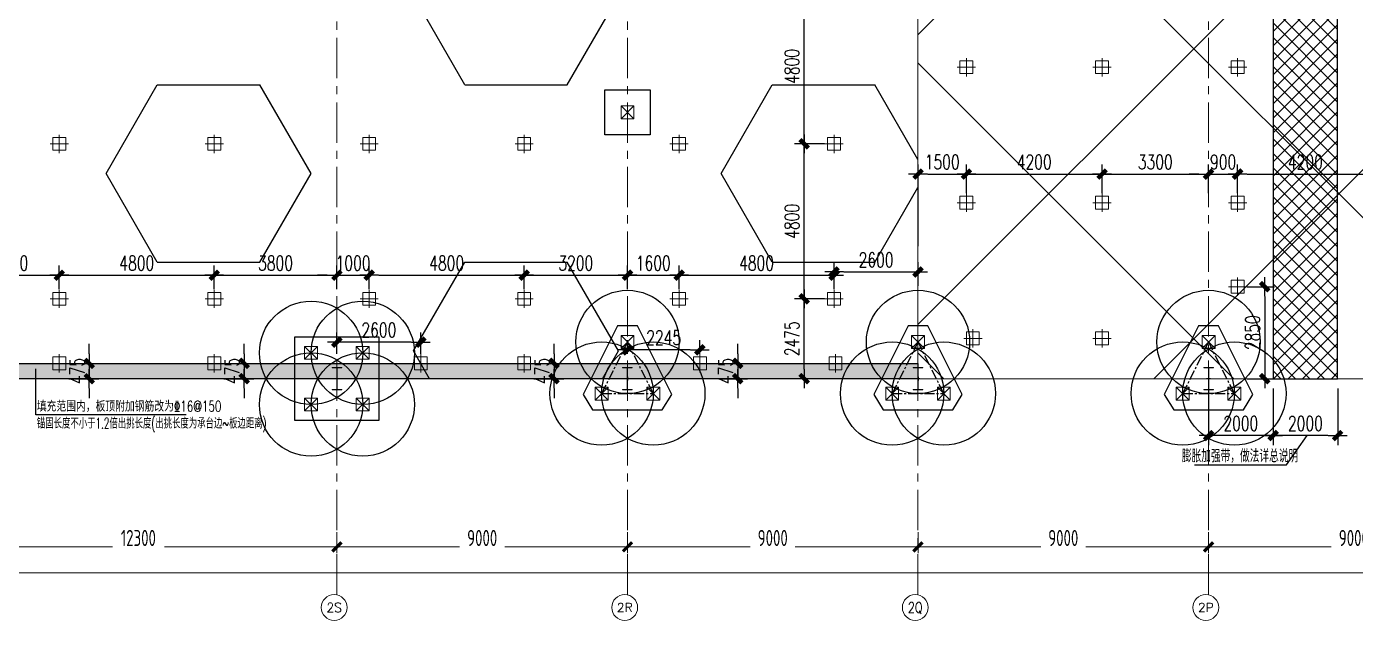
# Model space of a CAD drawing. Extents: x -1201378 to 2367219, y -619313 to 244905.
# Drawn here: x -537371 to -496208, y -71587 to -53189 of the extents above; entities that cross this region are included whole.
import ezdxf
from ezdxf.enums import TextEntityAlignment as Align

# ---------------------------------------------------------------- set-up
doc = ezdxf.new("R2010")
doc.units = 0
doc.header["$LTSCALE"] = 1000
doc.linetypes.add('CENTER', pattern=[2, 1.25, -0.25, 0.25, -0.25])
doc.layers.get('0').update_dxf_attribs({"linetype": 'CONTINUOUS'})
doc.layers.get('Defpoints').update_dxf_attribs({"linetype": 'CONTINUOUS'})
for name, color, linetype in [('Hatch-一般填充', 252, 'CONTINUOUS'), ('S-DIMZ', 115, 'CONTINUOUS'), ('S-DOTE1', 140, 'CENTER'), ('S-HATCH1-W', 252, 'CONTINUOUS'), ('S-HJD', 97, 'CONTINUOUS'), ('S-SGJ', 21, 'CONTINUOUS')]:
    doc.layers.add(name, color=color, linetype=linetype)
for name, color, linetype, lineweight in [('S-axis', 111, 'CONTINUOUS', 0), ('S-col', 2, 'CONTINUOUS', 0), ('S-dim', 81, 'CONTINUOUS', 0), ('S-dote', 5, 'CENTER', 0), ('S-zhuang', 1, 'CONTINUOUS', 0)]:
    doc.layers.add(name, color=color, linetype=linetype, lineweight=lineweight)
doc.styles.add('_TCH_AXIS', font='COMPLEX', dxfattribs={"bigfont": 'GBCBIG'})
doc.styles.add('SS1', font='tj-romans1.shx', dxfattribs={"width": 0.7, "bigfont": 'tj-hztxt1.shx'})
doc.styles.add('TSSD_Dimension', font='tssdeng.shx', dxfattribs={"width": 0.7, "bigfont": 'hztxt.shx'})
doc.styles.add('TSSD_Rein', font='tj-romans1.shx', dxfattribs={"width": 0.7, "bigfont": 'tj-hztxt.shx'})
doc.dimstyles.new('S-150-ARCHI', dxfattribs={"dimscale": 150, "dimtxt": 3, "dimasz": 2, "dimexe": 2, "dimexo": 2, "dimgap": 1, "dimtad": 1, "dimdec": 0, "dimzin": 0, "dimdsep": 46, "dimtxsty": 'SS1', "dimblk1": 'TT', "dimblk2": 'TT', "dimsah": 1, "dimcen": 1, "dimclrd": 256, "dimclre": 256, "dimclrt": 256, "dimadec": 0, "dimazin": 0, "dimtfac": 1, "dimtdec": 0, "dimtix": 1, "dimtmove": 2, "dimatfit": 0, "dimldrblk": 'TT', "dimfxl": 2, "dimtolj": 1, "dimtzin": 0, "dimarcsym": 0})
doc.dimstyles.new('TSSD_200_200', dxfattribs={"dimtxt": 500, "dimasz": 200, "dimexe": 200, "dimexo": 500, "dimgap": 200, "dimtad": 1, "dimdec": 0, "dimzin": 0, "dimdsep": 46, "dimtxsty": 'TSSD_Dimension', "dimblk": 'ARCHTICK', "dimcen": 0, "dimdle": 200, "dimclrt": 7, "dimadec": 0, "dimazin": 0, "dimtfac": 1, "dimtdec": 0, "dimtix": 1, "dimtmove": 2, "dimatfit": 3, "dimfxl": 1, "dimtolj": 1, "dimtzin": 0, "dimarcsym": 0})

# ---------------------------------------------------------------- blocks, each defined once
blk = doc.blocks.new('_ArchTick')
at = {"color": 0, "linetype": 'ByBlock', "const_width": 0.5}
blk.add_lwpolyline([(-0.71, -0.71), (0.71, 0.71)], dxfattribs=at)
blk = doc.blocks.new('*D67')
at = {"layer": 'Defpoints', "color": 0, "transparency": 16777216}
for p in [(-240058, -268348), (-227758, -268348), (-227758, -269308)]:
    blk.add_point(p, dxfattribs=at)
at = {"layer": 'S-axis', "color": 0, "lineweight": -2, "transparency": 16777216}
for p, q in [((-240058, -268848), (-240058, -269508)), ((-227758, -268848), (-227758, -269508)), ((-240258, -269308), (-234714, -269308)), ((-227558, -269308), (-233103, -269308))]:
    blk.add_line(p, q, dxfattribs=at)
at = {"layer": 'S-axis', "color": 0, "lineweight": -2, "transparency": 16777216, "xscale": 200, "yscale": 200, "zscale": 200, "rotation": 180}
blk.add_blockref('_ArchTick', (-240058, -269308), dxfattribs=at)
at = {"layer": 'S-axis', "color": 0, "lineweight": -2, "transparency": 16777216, "xscale": 200, "yscale": 200, "zscale": 200}
blk.add_blockref('_ArchTick', (-227758, -269308), dxfattribs=at)
at = {"layer": 'S-axis', "color": 7, "transparency": 16777216, "insert": (-233908, -269033), "char_height": 500, "attachment_point": 5, "style": 'TSSD_Dimension'}
blk.add_mtext('\\A1;12300', dxfattribs=at)
blk = doc.blocks.new('*D68')
at = {"layer": 'Defpoints', "color": 0, "transparency": 16777216}
for p in [(-227758, -268348), (-218758, -268348), (-218758, -269308)]:
    blk.add_point(p, dxfattribs=at)
at = {"layer": 'S-axis', "color": 0, "lineweight": -2, "transparency": 16777216}
for p, q in [((-227758, -268848), (-227758, -269508)), ((-218758, -268848), (-218758, -269508)), ((-227958, -269308), (-223957, -269308)), ((-218558, -269308), (-222560, -269308))]:
    blk.add_line(p, q, dxfattribs=at)
at = {"layer": 'S-axis', "color": 0, "lineweight": -2, "transparency": 16777216, "xscale": 200, "yscale": 200, "zscale": 200, "rotation": 180}
blk.add_blockref('_ArchTick', (-227758, -269308), dxfattribs=at)
at = {"layer": 'S-axis', "color": 0, "lineweight": -2, "transparency": 16777216, "xscale": 200, "yscale": 200, "zscale": 200}
blk.add_blockref('_ArchTick', (-218758, -269308), dxfattribs=at)
at = {"layer": 'S-axis', "color": 7, "transparency": 16777216, "insert": (-223258, -269033), "char_height": 500, "attachment_point": 5, "style": 'TSSD_Dimension'}
blk.add_mtext('\\A1;9000', dxfattribs=at)
blk = doc.blocks.new('*D69')
at = {"layer": 'Defpoints', "color": 0, "transparency": 16777216}
for p in [(-218758, -268348), (-209758, -268348), (-209758, -269308)]:
    blk.add_point(p, dxfattribs=at)
at = {"layer": 'S-axis', "color": 0, "lineweight": -2, "transparency": 16777216}
for p, q in [((-218758, -268848), (-218758, -269508)), ((-209758, -268848), (-209758, -269508)), ((-218958, -269308), (-214957, -269308)), ((-209558, -269308), (-213560, -269308))]:
    blk.add_line(p, q, dxfattribs=at)
at = {"layer": 'S-axis', "color": 0, "lineweight": -2, "transparency": 16777216, "xscale": 200, "yscale": 200, "zscale": 200, "rotation": 180}
blk.add_blockref('_ArchTick', (-218758, -269308), dxfattribs=at)
at = {"layer": 'S-axis', "color": 0, "lineweight": -2, "transparency": 16777216, "xscale": 200, "yscale": 200, "zscale": 200}
blk.add_blockref('_ArchTick', (-209758, -269308), dxfattribs=at)
at = {"layer": 'S-axis', "color": 7, "transparency": 16777216, "insert": (-214258, -269033), "char_height": 500, "attachment_point": 5, "style": 'TSSD_Dimension'}
blk.add_mtext('\\A1;9000', dxfattribs=at)
blk = doc.blocks.new('*D70')
at = {"layer": 'Defpoints', "color": 0, "transparency": 16777216}
for p in [(-209758, -268348), (-200758, -268348), (-200758, -269308)]:
    blk.add_point(p, dxfattribs=at)
at = {"layer": 'S-axis', "color": 0, "lineweight": -2, "transparency": 16777216}
for p, q in [((-209758, -268848), (-209758, -269508)), ((-200758, -268848), (-200758, -269508)), ((-209958, -269308), (-205957, -269308)), ((-200558, -269308), (-204560, -269308))]:
    blk.add_line(p, q, dxfattribs=at)
at = {"layer": 'S-axis', "color": 0, "lineweight": -2, "transparency": 16777216, "xscale": 200, "yscale": 200, "zscale": 200, "rotation": 180}
blk.add_blockref('_ArchTick', (-209758, -269308), dxfattribs=at)
at = {"layer": 'S-axis', "color": 0, "lineweight": -2, "transparency": 16777216, "xscale": 200, "yscale": 200, "zscale": 200}
blk.add_blockref('_ArchTick', (-200758, -269308), dxfattribs=at)
at = {"layer": 'S-axis', "color": 7, "transparency": 16777216, "insert": (-205258, -269033), "char_height": 500, "attachment_point": 5, "style": 'TSSD_Dimension'}
blk.add_mtext('\\A1;9000', dxfattribs=at)
blk = doc.blocks.new('*D71')
at = {"layer": 'Defpoints', "color": 0, "transparency": 16777216}
for p in [(-200758, -268348), (-191758, -268348), (-191758, -269308)]:
    blk.add_point(p, dxfattribs=at)
at = {"layer": 'S-axis', "color": 0, "lineweight": -2, "transparency": 16777216}
for p, q in [((-200758, -268848), (-200758, -269508)), ((-191758, -268848), (-191758, -269508)), ((-200958, -269308), (-196957, -269308)), ((-191558, -269308), (-195560, -269308))]:
    blk.add_line(p, q, dxfattribs=at)
at = {"layer": 'S-axis', "color": 0, "lineweight": -2, "transparency": 16777216, "xscale": 200, "yscale": 200, "zscale": 200, "rotation": 180}
blk.add_blockref('_ArchTick', (-200758, -269308), dxfattribs=at)
at = {"layer": 'S-axis', "color": 0, "lineweight": -2, "transparency": 16777216, "xscale": 200, "yscale": 200, "zscale": 200}
blk.add_blockref('_ArchTick', (-191758, -269308), dxfattribs=at)
at = {"layer": 'S-axis', "color": 7, "transparency": 16777216, "insert": (-196258, -269033), "char_height": 500, "attachment_point": 5, "style": 'TSSD_Dimension'}
blk.add_mtext('\\A1;9000', dxfattribs=at)
blk = doc.blocks.new('*D92')
at = {"layer": 'Defpoints', "color": 0, "transparency": 16777216}
for p in [(-240958, -268448), (-82958, -268448), (-82958, -270108)]:
    blk.add_point(p, dxfattribs=at)
at = {"layer": 'S-axis', "color": 0, "lineweight": -2, "transparency": 16777216}
for p, q in [((-240958, -268948), (-240958, -270308)), ((-82958, -268948), (-82958, -270308)), ((-241158, -270108), (-162899, -270108)), ((-82758, -270108), (-161018, -270108))]:
    blk.add_line(p, q, dxfattribs=at)
at = {"layer": 'S-axis', "color": 0, "lineweight": -2, "transparency": 16777216, "xscale": 200, "yscale": 200, "zscale": 200, "rotation": 180}
blk.add_blockref('_ArchTick', (-240958, -270108), dxfattribs=at)
at = {"layer": 'S-axis', "color": 0, "lineweight": -2, "transparency": 16777216, "xscale": 200, "yscale": 200, "zscale": 200}
blk.add_blockref('_ArchTick', (-82958, -270108), dxfattribs=at)
at = {"layer": 'S-axis', "color": 7, "transparency": 16777216, "insert": (-161958, -269833), "char_height": 500, "attachment_point": 5, "style": 'TSSD_Dimension'}
blk.add_mtext('\\A1;158000', dxfattribs=at)
blk = doc.blocks.new('nt66')
at = {"layer": 'S-col'}
blk.add_lwpolyline([(-195790, 766820), (-195490, 766820), (-195490, 766808), (-195636, 766808), (-195636, 766132), (-195490, 766132), (-195490, 766120), (-195790, 766120), (-195790, 766132), (-195644, 766132), (-195644, 766808), (-195790, 766808)], close=True, dxfattribs=at)
blk = doc.blocks.new('33333')
for p in [(-77214, -126400), (-68214, -126400), (-59214, -126400), (-50214, -126400)]:
    blk.add_blockref('nt66', p)
blk = doc.blocks.new('地坪桩')
at = {"layer": 'S-zhuang'}
for p, q in [((174146, 162514), (174146, 163080)), ((173863, 162797), (174429, 162797))]:
    blk.add_line(p, q, dxfattribs=at)
blk.add_lwpolyline([(173946, 162597), (173946, 162997), (174346, 162997), (174346, 162597)], close=True, dxfattribs=at)
blk = doc.blocks.new('S-ZHUANG-400')
at = {"layer": 'S-zhuang'}
for p, q in [((200, -200), (-200, 200)), ((-200, -200), (200, 200))]:
    blk.add_line(p, q, dxfattribs=at)
blk.add_lwpolyline([(-200, 200), (200, 200), (200, -200), (-200, -200)], close=True, dxfattribs=at)
blk = doc.blocks.new('CT3')
at = {"layer": 'Defpoints'}
for centre in [(-101758, -256416), (-102558, -258016), (-100958, -258016)]:
    blk.add_circle(centre, 1600, dxfattribs=at)
at = {"layer": 'S-DOTE1', "ltscale": 0.25}
for p, q in [((-101698, -257554), (-101818, -257554)), ((-101758, -257494), (-101758, -257614))]:
    blk.add_line(p, q, dxfattribs=at)
at = {"layer": 'S-DOTE1', "linetype": 'CENTER', "ltscale": 0.25}
blk.add_lwpolyline([(-100958, -258016), (-101758, -256416), (-102558, -258016)], close=True, dxfattribs=at)
at = {"layer": 'S-HATCH1-W'}
blk.add_lwpolyline([(-101449, -255916), (-102067, -255916), (-103130, -258042), (-102837, -258516), (-100680, -258516), (-100387, -258042)], close=True, dxfattribs=at)
at = {"layer": 'S-zhuang', "rotation": 90.00000000000001}
for p in [(-101758, -256416), (-102558, -258016), (-100958, -258016)]:
    blk.add_blockref('S-ZHUANG-400', p, dxfattribs=at)
blk = doc.blocks.new('CT4')
at = {"layer": 'Defpoints'}
for centre in [(-100831, -168442), (-99231, -168442), (-100831, -170042), (-99231, -170042)]:
    blk.add_circle(centre, 1600, dxfattribs=at)
at = {"layer": 'S-DOTE1', "ltscale": 0.25}
for p, q in [((-99971, -169242), (-100091, -169242)), ((-100031, -169182), (-100031, -169302))]:
    blk.add_line(p, q, dxfattribs=at)
at = {"layer": 'S-HATCH1-W'}
blk.add_lwpolyline([(-101331, -170542), (-101331, -167942), (-98731, -167942), (-98731, -170542)], close=True, dxfattribs=at)
at = {"layer": 'S-zhuang', "rotation": 90.00000000000001}
for p in [(-100831, -168442), (-99231, -168442), (-100831, -170042), (-99231, -170042)]:
    blk.add_blockref('S-ZHUANG-400', p, dxfattribs=at)
blk = doc.blocks.new('CT1')
at = {"layer": 'S-HATCH1-W'}
blk.add_lwpolyline([(-91607, -249948), (-91607, -248548), (-90207, -248548), (-90207, -249948)], close=True, dxfattribs=at)
at = {"layer": 'S-zhuang', "rotation": 90.00000000000001}
blk.add_blockref('S-ZHUANG-400', (-90907, -249248), dxfattribs=at)
blk = doc.blocks.new('2#主楼桩')
at = {"layer": 'S-zhuang'}
for name, p in [('CT1', (-1027851, 193400)), ('CT4', (-1027727, 105144)), ('CT3', (-1017000, 193456)), ('CT3', (-1008000, 193456)), ('CT3', (-999000, 193456))]:
    blk.add_blockref(name, p, dxfattribs=at)
blk = doc.blocks.new('TT')
blk.add_line((-0.97, 0), (0.97, 0))
at = {"const_width": 0.45}
blk.add_lwpolyline([(-0.44, -0.44), (0.44, 0.44)], dxfattribs=at)
blk = doc.blocks.new('*D3049')
at = {"layer": 'Defpoints', "color": 0, "transparency": 16777216}
for p in [(-536358, -60892), (-539358, -61623), (-536358, -61623)]:
    blk.add_point(p, dxfattribs=at)
at = {"layer": 'S-DIMZ', "lineweight": -2, "transparency": 16777216}
for p, q in [((-539358, -61323), (-539358, -60592)), ((-539058, -60892), (-536658, -60892)), ((-536358, -61323), (-536358, -60592))]:
    blk.add_line(p, q, dxfattribs=at)
at = {"layer": 'S-DIMZ', "lineweight": -2, "transparency": 16777216, "xscale": 300, "yscale": 300, "zscale": 300, "rotation": 180}
blk.add_blockref('TT', (-539358, -60892), dxfattribs=at)
at = {"layer": 'S-DIMZ', "lineweight": -2, "transparency": 16777216, "xscale": 300, "yscale": 300, "zscale": 300}
blk.add_blockref('TT', (-536358, -60892), dxfattribs=at)
at = {"layer": 'S-DIMZ', "transparency": 16777216, "insert": (-537858, -60517), "char_height": 450, "attachment_point": 5, "style": 'SS1'}
blk.add_mtext('\\A1;3000', dxfattribs=at)
blk = doc.blocks.new('*D3050')
at = {"layer": 'Defpoints', "color": 0, "transparency": 16777216}
for p in [(-531558, -60892), (-536358, -61623), (-531558, -61623)]:
    blk.add_point(p, dxfattribs=at)
at = {"layer": 'S-DIMZ', "lineweight": -2, "transparency": 16777216}
for p, q in [((-536358, -61323), (-536358, -60592)), ((-536058, -60892), (-531858, -60892)), ((-531558, -61323), (-531558, -60592))]:
    blk.add_line(p, q, dxfattribs=at)
at = {"layer": 'S-DIMZ', "lineweight": -2, "transparency": 16777216, "xscale": 300, "yscale": 300, "zscale": 300, "rotation": 180}
blk.add_blockref('TT', (-536358, -60892), dxfattribs=at)
at = {"layer": 'S-DIMZ', "lineweight": -2, "transparency": 16777216, "xscale": 300, "yscale": 300, "zscale": 300}
blk.add_blockref('TT', (-531558, -60892), dxfattribs=at)
at = {"layer": 'S-DIMZ', "transparency": 16777216, "insert": (-533958, -60517), "char_height": 450, "attachment_point": 5, "style": 'SS1'}
blk.add_mtext('\\A1;4800', dxfattribs=at)
blk = doc.blocks.new('*D3051')
at = {"layer": 'Defpoints', "color": 0, "transparency": 16777216}
for p in [(-527758, -60892), (-531558, -61623), (-527758, -61623)]:
    blk.add_point(p, dxfattribs=at)
at = {"layer": 'S-DIMZ', "lineweight": -2, "transparency": 16777216}
for p, q in [((-531558, -61323), (-531558, -60592)), ((-531258, -60892), (-528058, -60892)), ((-527758, -61323), (-527758, -60592))]:
    blk.add_line(p, q, dxfattribs=at)
at = {"layer": 'S-DIMZ', "lineweight": -2, "transparency": 16777216, "xscale": 300, "yscale": 300, "zscale": 300, "rotation": 180}
blk.add_blockref('TT', (-531558, -60892), dxfattribs=at)
at = {"layer": 'S-DIMZ', "lineweight": -2, "transparency": 16777216, "xscale": 300, "yscale": 300, "zscale": 300}
blk.add_blockref('TT', (-527758, -60892), dxfattribs=at)
at = {"layer": 'S-DIMZ', "transparency": 16777216, "insert": (-529658, -60517), "char_height": 450, "attachment_point": 5, "style": 'SS1'}
blk.add_mtext('\\A1;3800', dxfattribs=at)
blk = doc.blocks.new('*D3052')
at = {"layer": 'Defpoints', "color": 0, "transparency": 16777216}
for p in [(-526758, -60892), (-527758, -61623), (-526758, -61623)]:
    blk.add_point(p, dxfattribs=at)
at = {"layer": 'S-DIMZ', "lineweight": -2, "transparency": 16777216}
for p, q in [((-528058, -60892), (-528358, -60892)), ((-527758, -61323), (-527758, -60592)), ((-527758, -60892), (-526758, -60892)), ((-526758, -61323), (-526758, -60592)), ((-526458, -60892), (-526158, -60892))]:
    blk.add_line(p, q, dxfattribs=at)
at = {"layer": 'S-DIMZ', "lineweight": -2, "transparency": 16777216, "xscale": 300, "yscale": 300, "zscale": 300}
blk.add_blockref('TT', (-527758, -60892), dxfattribs=at)
at = {"layer": 'S-DIMZ', "lineweight": -2, "transparency": 16777216, "xscale": 300, "yscale": 300, "zscale": 300, "rotation": 180}
blk.add_blockref('TT', (-526758, -60892), dxfattribs=at)
at = {"layer": 'S-DIMZ', "transparency": 16777216, "insert": (-527258, -60517), "char_height": 450, "attachment_point": 5, "style": 'SS1'}
blk.add_mtext('\\A1;1000', dxfattribs=at)
blk = doc.blocks.new('*D3053')
at = {"layer": 'Defpoints', "color": 0, "transparency": 16777216}
for p in [(-521958, -60892), (-526758, -61623), (-521958, -61623)]:
    blk.add_point(p, dxfattribs=at)
at = {"layer": 'S-DIMZ', "lineweight": -2, "transparency": 16777216}
for p, q in [((-526758, -61323), (-526758, -60592)), ((-526458, -60892), (-522258, -60892)), ((-521958, -61323), (-521958, -60592))]:
    blk.add_line(p, q, dxfattribs=at)
at = {"layer": 'S-DIMZ', "lineweight": -2, "transparency": 16777216, "xscale": 300, "yscale": 300, "zscale": 300, "rotation": 180}
blk.add_blockref('TT', (-526758, -60892), dxfattribs=at)
at = {"layer": 'S-DIMZ', "lineweight": -2, "transparency": 16777216, "xscale": 300, "yscale": 300, "zscale": 300}
blk.add_blockref('TT', (-521958, -60892), dxfattribs=at)
at = {"layer": 'S-DIMZ', "transparency": 16777216, "insert": (-524358, -60517), "char_height": 450, "attachment_point": 5, "style": 'SS1'}
blk.add_mtext('\\A1;4800', dxfattribs=at)
blk = doc.blocks.new('*D3054')
at = {"layer": 'Defpoints', "color": 0, "transparency": 16777216}
for p in [(-518758, -60892), (-521958, -61623), (-518758, -61623)]:
    blk.add_point(p, dxfattribs=at)
at = {"layer": 'S-DIMZ', "lineweight": -2, "transparency": 16777216}
for p, q in [((-521958, -61323), (-521958, -60592)), ((-521658, -60892), (-519058, -60892)), ((-518758, -61323), (-518758, -60592))]:
    blk.add_line(p, q, dxfattribs=at)
at = {"layer": 'S-DIMZ', "lineweight": -2, "transparency": 16777216, "xscale": 300, "yscale": 300, "zscale": 300, "rotation": 180}
blk.add_blockref('TT', (-521958, -60892), dxfattribs=at)
at = {"layer": 'S-DIMZ', "lineweight": -2, "transparency": 16777216, "xscale": 300, "yscale": 300, "zscale": 300}
blk.add_blockref('TT', (-518758, -60892), dxfattribs=at)
at = {"layer": 'S-DIMZ', "transparency": 16777216, "insert": (-520358, -60517), "char_height": 450, "attachment_point": 5, "style": 'SS1'}
blk.add_mtext('\\A1;3200', dxfattribs=at)
blk = doc.blocks.new('*D3055')
at = {"layer": 'Defpoints', "color": 0, "transparency": 16777216}
for p in [(-517158, -60892), (-518758, -61623), (-517158, -61623)]:
    blk.add_point(p, dxfattribs=at)
at = {"layer": 'S-DIMZ', "lineweight": -2, "transparency": 16777216}
for p, q in [((-518758, -61323), (-518758, -60592)), ((-518458, -60892), (-517458, -60892)), ((-517158, -61323), (-517158, -60592))]:
    blk.add_line(p, q, dxfattribs=at)
at = {"layer": 'S-DIMZ', "lineweight": -2, "transparency": 16777216, "xscale": 300, "yscale": 300, "zscale": 300, "rotation": 180}
blk.add_blockref('TT', (-518758, -60892), dxfattribs=at)
at = {"layer": 'S-DIMZ', "lineweight": -2, "transparency": 16777216, "xscale": 300, "yscale": 300, "zscale": 300}
blk.add_blockref('TT', (-517158, -60892), dxfattribs=at)
at = {"layer": 'S-DIMZ', "transparency": 16777216, "insert": (-517958, -60517), "char_height": 450, "attachment_point": 5, "style": 'SS1'}
blk.add_mtext('\\A1;1600', dxfattribs=at)
blk = doc.blocks.new('*D3056')
at = {"layer": 'Defpoints', "color": 0, "transparency": 16777216}
for p in [(-512358, -60892), (-517158, -61623), (-512358, -61623)]:
    blk.add_point(p, dxfattribs=at)
at = {"layer": 'S-DIMZ', "lineweight": -2, "transparency": 16777216}
for p, q in [((-517158, -61323), (-517158, -60592)), ((-516858, -60892), (-512658, -60892)), ((-512358, -61323), (-512358, -60592))]:
    blk.add_line(p, q, dxfattribs=at)
at = {"layer": 'S-DIMZ', "lineweight": -2, "transparency": 16777216, "xscale": 300, "yscale": 300, "zscale": 300, "rotation": 180}
blk.add_blockref('TT', (-517158, -60892), dxfattribs=at)
at = {"layer": 'S-DIMZ', "lineweight": -2, "transparency": 16777216, "xscale": 300, "yscale": 300, "zscale": 300}
blk.add_blockref('TT', (-512358, -60892), dxfattribs=at)
at = {"layer": 'S-DIMZ', "transparency": 16777216, "insert": (-514758, -60517), "char_height": 450, "attachment_point": 5, "style": 'SS1'}
blk.add_mtext('\\A1;4800', dxfattribs=at)
blk = doc.blocks.new('*D3057')
at = {"layer": 'Defpoints', "color": 0, "transparency": 16777216}
for p in [(-509758, -60792), (-512358, -61523), (-509758, -61523)]:
    blk.add_point(p, dxfattribs=at)
at = {"layer": 'S-DIMZ', "lineweight": -2, "transparency": 16777216}
for p, q in [((-512358, -61223), (-512358, -60492)), ((-509758, -61223), (-509758, -60492)), ((-512058, -60792), (-510058, -60792))]:
    blk.add_line(p, q, dxfattribs=at)
at = {"layer": 'S-DIMZ', "lineweight": -2, "transparency": 16777216, "xscale": 300, "yscale": 300, "zscale": 300, "rotation": 180}
blk.add_blockref('TT', (-512358, -60792), dxfattribs=at)
at = {"layer": 'S-DIMZ', "lineweight": -2, "transparency": 16777216, "xscale": 300, "yscale": 300, "zscale": 300}
blk.add_blockref('TT', (-509758, -60792), dxfattribs=at)
at = {"layer": 'S-DIMZ', "transparency": 16777216, "insert": (-511058, -60417), "char_height": 450, "attachment_point": 5, "style": 'SS1'}
blk.add_mtext('\\A1;2600', dxfattribs=at)
blk = doc.blocks.new('*D3058')
at = {"layer": 'Defpoints', "color": 0, "transparency": 16777216}
for p in [(-513285, -61623), (-512358, -61623), (-511499, -64098)]:
    blk.add_point(p, dxfattribs=at)
at = {"layer": 'S-DIMZ', "lineweight": -2, "transparency": 16777216}
for p, q in [((-512658, -61623), (-513585, -61623)), ((-513285, -63798), (-513285, -61923)), ((-511799, -64098), (-513585, -64098))]:
    blk.add_line(p, q, dxfattribs=at)
at = {"layer": 'S-DIMZ', "lineweight": -2, "transparency": 16777216, "xscale": 300, "yscale": 300, "zscale": 300}
for p, rotation in [((-513285, -61623), 90), ((-513285, -64098), 270)]:
    blk.add_blockref('TT', p, dxfattribs=dict(at, rotation=rotation))
at = {"layer": 'S-DIMZ', "transparency": 16777216, "insert": (-513660, -62861), "char_height": 450, "attachment_point": 5, "rotation": 90, "style": 'SS1'}
blk.add_mtext('\\A1;2475', dxfattribs=at)
blk = doc.blocks.new('*D3059')
at = {"layer": 'Defpoints', "color": 0, "transparency": 16777216}
for p in [(-513285, -56823), (-512358, -56823), (-512358, -61623)]:
    blk.add_point(p, dxfattribs=at)
at = {"layer": 'S-DIMZ', "lineweight": -2, "transparency": 16777216}
for p, q in [((-512658, -56823), (-513585, -56823)), ((-513285, -61323), (-513285, -57123)), ((-512658, -61623), (-513585, -61623))]:
    blk.add_line(p, q, dxfattribs=at)
at = {"layer": 'S-DIMZ', "lineweight": -2, "transparency": 16777216, "xscale": 300, "yscale": 300, "zscale": 300}
for p, rotation in [((-513285, -56823), 90), ((-513285, -61623), 270)]:
    blk.add_blockref('TT', p, dxfattribs=dict(at, rotation=rotation))
at = {"layer": 'S-DIMZ', "transparency": 16777216, "insert": (-513660, -59223), "char_height": 450, "attachment_point": 5, "rotation": 90, "style": 'SS1'}
blk.add_mtext('\\A1;4800', dxfattribs=at)
blk = doc.blocks.new('*D3060')
at = {"layer": 'Defpoints', "color": 0, "transparency": 16777216}
for p in [(-513285, -52023), (-512358, -52023), (-512358, -56823)]:
    blk.add_point(p, dxfattribs=at)
at = {"layer": 'S-DIMZ', "lineweight": -2, "transparency": 16777216}
for p, q in [((-512658, -52023), (-513585, -52023)), ((-513285, -56523), (-513285, -52323)), ((-512658, -56823), (-513585, -56823))]:
    blk.add_line(p, q, dxfattribs=at)
at = {"layer": 'S-DIMZ', "lineweight": -2, "transparency": 16777216, "xscale": 300, "yscale": 300, "zscale": 300}
for p, rotation in [((-513285, -52023), 90), ((-513285, -56823), 270)]:
    blk.add_blockref('TT', p, dxfattribs=dict(at, rotation=rotation))
at = {"layer": 'S-DIMZ', "transparency": 16777216, "insert": (-513660, -54423), "char_height": 450, "attachment_point": 5, "rotation": 90, "style": 'SS1'}
blk.add_mtext('\\A1;4800', dxfattribs=at)
blk = doc.blocks.new('*D3144')
at = {"layer": 'Defpoints', "color": 0, "transparency": 16777216}
for p in [(-508258, -57760), (-508258, -58648), (-509758, -60292)]:
    blk.add_point(p, dxfattribs=at)
at = {"layer": 'S-DIMZ', "lineweight": -2, "transparency": 16777216}
for p, q in [((-509758, -59992), (-509758, -57460)), ((-508258, -58348), (-508258, -57460)), ((-509458, -57760), (-508558, -57760))]:
    blk.add_line(p, q, dxfattribs=at)
at = {"layer": 'S-DIMZ', "lineweight": -2, "transparency": 16777216, "xscale": 300, "yscale": 300, "zscale": 300, "rotation": 180}
blk.add_blockref('TT', (-509758, -57760), dxfattribs=at)
at = {"layer": 'S-DIMZ', "lineweight": -2, "transparency": 16777216, "xscale": 300, "yscale": 300, "zscale": 300}
blk.add_blockref('TT', (-508258, -57760), dxfattribs=at)
at = {"layer": 'S-DIMZ', "transparency": 16777216, "insert": (-509008, -57385), "char_height": 450, "attachment_point": 5, "style": 'SS1'}
blk.add_mtext('\\A1;1500', dxfattribs=at)
blk = doc.blocks.new('*D3145')
at = {"layer": 'Defpoints', "color": 0, "transparency": 16777216}
for p in [(-504058, -57760), (-508258, -58648), (-504058, -58648)]:
    blk.add_point(p, dxfattribs=at)
at = {"layer": 'S-DIMZ', "lineweight": -2, "transparency": 16777216}
for p, q in [((-508258, -58348), (-508258, -57460)), ((-504058, -58348), (-504058, -57460)), ((-507958, -57760), (-504358, -57760))]:
    blk.add_line(p, q, dxfattribs=at)
at = {"layer": 'S-DIMZ', "lineweight": -2, "transparency": 16777216, "xscale": 300, "yscale": 300, "zscale": 300, "rotation": 180}
blk.add_blockref('TT', (-508258, -57760), dxfattribs=at)
at = {"layer": 'S-DIMZ', "lineweight": -2, "transparency": 16777216, "xscale": 300, "yscale": 300, "zscale": 300}
blk.add_blockref('TT', (-504058, -57760), dxfattribs=at)
at = {"layer": 'S-DIMZ', "transparency": 16777216, "insert": (-506158, -57385), "char_height": 450, "attachment_point": 5, "style": 'SS1'}
blk.add_mtext('\\A1;4200', dxfattribs=at)
blk = doc.blocks.new('*D3146')
at = {"layer": 'Defpoints', "color": 0, "transparency": 16777216}
for p in [(-500758, -57760), (-504058, -58648), (-500758, -58648)]:
    blk.add_point(p, dxfattribs=at)
at = {"layer": 'S-DIMZ', "lineweight": -2, "transparency": 16777216}
for p, q in [((-504058, -58348), (-504058, -57460)), ((-500758, -58348), (-500758, -57460)), ((-503758, -57760), (-501058, -57760))]:
    blk.add_line(p, q, dxfattribs=at)
at = {"layer": 'S-DIMZ', "lineweight": -2, "transparency": 16777216, "xscale": 300, "yscale": 300, "zscale": 300, "rotation": 180}
blk.add_blockref('TT', (-504058, -57760), dxfattribs=at)
at = {"layer": 'S-DIMZ', "lineweight": -2, "transparency": 16777216, "xscale": 300, "yscale": 300, "zscale": 300}
blk.add_blockref('TT', (-500758, -57760), dxfattribs=at)
at = {"layer": 'S-DIMZ', "transparency": 16777216, "insert": (-502408, -57385), "char_height": 450, "attachment_point": 5, "style": 'SS1'}
blk.add_mtext('\\A1;3300', dxfattribs=at)
blk = doc.blocks.new('*D3147')
at = {"layer": 'Defpoints', "color": 0, "transparency": 16777216}
for p in [(-499858, -57760), (-500758, -58648), (-499858, -58648)]:
    blk.add_point(p, dxfattribs=at)
at = {"layer": 'S-DIMZ', "lineweight": -2, "transparency": 16777216}
for p, q in [((-500758, -58348), (-500758, -57460)), ((-499858, -58348), (-499858, -57460)), ((-501058, -57760), (-501358, -57760)), ((-500758, -57760), (-499858, -57760)), ((-499558, -57760), (-499258, -57760))]:
    blk.add_line(p, q, dxfattribs=at)
at = {"layer": 'S-DIMZ', "lineweight": -2, "transparency": 16777216, "xscale": 300, "yscale": 300, "zscale": 300}
blk.add_blockref('TT', (-500758, -57760), dxfattribs=at)
at = {"layer": 'S-DIMZ', "lineweight": -2, "transparency": 16777216, "xscale": 300, "yscale": 300, "zscale": 300, "rotation": 180}
blk.add_blockref('TT', (-499858, -57760), dxfattribs=at)
at = {"layer": 'S-DIMZ', "transparency": 16777216, "insert": (-500308, -57385), "char_height": 450, "attachment_point": 5, "style": 'SS1'}
blk.add_mtext('\\A1;900', dxfattribs=at)
blk = doc.blocks.new('*D3148')
at = {"layer": 'Defpoints', "color": 0, "transparency": 16777216}
for p in [(-495658, -57760), (-499858, -58648), (-495658, -58648)]:
    blk.add_point(p, dxfattribs=at)
at = {"layer": 'S-DIMZ', "lineweight": -2, "transparency": 16777216}
for p, q in [((-499858, -58348), (-499858, -57460)), ((-495658, -58348), (-495658, -57460)), ((-499558, -57760), (-495958, -57760))]:
    blk.add_line(p, q, dxfattribs=at)
at = {"layer": 'S-DIMZ', "lineweight": -2, "transparency": 16777216, "xscale": 300, "yscale": 300, "zscale": 300, "rotation": 180}
blk.add_blockref('TT', (-499858, -57760), dxfattribs=at)
at = {"layer": 'S-DIMZ', "lineweight": -2, "transparency": 16777216, "xscale": 300, "yscale": 300, "zscale": 300}
blk.add_blockref('TT', (-495658, -57760), dxfattribs=at)
at = {"layer": 'S-DIMZ', "transparency": 16777216, "insert": (-497758, -57385), "char_height": 450, "attachment_point": 5, "style": 'SS1'}
blk.add_mtext('\\A1;4200', dxfattribs=at)
blk = doc.blocks.new('*D3204')
at = {"layer": 'Defpoints', "color": 0, "transparency": 16777216}
for p in [(-499858, -61248), (-499858, -64098), (-499019, -64098)]:
    blk.add_point(p, dxfattribs=at)
at = {"layer": 'S-DIMZ', "lineweight": -2, "transparency": 16777216}
for p, q in [((-499558, -61248), (-498719, -61248)), ((-499019, -61548), (-499019, -63798)), ((-499558, -64098), (-498719, -64098))]:
    blk.add_line(p, q, dxfattribs=at)
at = {"layer": 'S-DIMZ', "lineweight": -2, "transparency": 16777216, "xscale": 300, "yscale": 300, "zscale": 300}
for p, rotation in [((-499019, -61248), 90), ((-499019, -64098), 270)]:
    blk.add_blockref('TT', p, dxfattribs=dict(at, rotation=rotation))
at = {"layer": 'S-DIMZ', "transparency": 16777216, "insert": (-499394, -62673), "char_height": 450, "attachment_point": 5, "rotation": 90, "style": 'SS1'}
blk.add_mtext('\\A1;2850', dxfattribs=at)
blk = doc.blocks.new('*D3488')
at = {"layer": 'Defpoints', "color": 0, "transparency": 16777216}
for p in [(-536358, -63623), (-536358, -64098), (-535431, -64098)]:
    blk.add_point(p, dxfattribs=at)
at = {"layer": 'S-DIMZ', "lineweight": -2, "transparency": 16777216}
for p, q in [((-535431, -63323), (-535431, -63023)), ((-536058, -63623), (-535131, -63623)), ((-535431, -63623), (-535431, -64098)), ((-536058, -64098), (-535131, -64098)), ((-535431, -64398), (-535431, -64698))]:
    blk.add_line(p, q, dxfattribs=at)
at = {"layer": 'S-DIMZ', "lineweight": -2, "transparency": 16777216, "xscale": 300, "yscale": 300, "zscale": 300}
for p, rotation in [((-535431, -63623), 270), ((-535431, -64098), 90)]:
    blk.add_blockref('TT', p, dxfattribs=dict(at, rotation=rotation))
at = {"layer": 'S-DIMZ', "transparency": 16777216, "insert": (-535806, -63861), "char_height": 450, "attachment_point": 5, "rotation": 90, "style": 'SS1'}
blk.add_mtext('\\A1;475', dxfattribs=at)
blk = doc.blocks.new('*D3489')
at = {"layer": 'Defpoints', "color": 0, "transparency": 16777216}
for p in [(-531558, -63623), (-531558, -64098), (-530631, -64098)]:
    blk.add_point(p, dxfattribs=at)
at = {"layer": 'S-DIMZ', "lineweight": -2, "transparency": 16777216}
for p, q in [((-530631, -63323), (-530631, -63023)), ((-531258, -63623), (-530331, -63623)), ((-530631, -63623), (-530631, -64098)), ((-531258, -64098), (-530331, -64098)), ((-530631, -64398), (-530631, -64698))]:
    blk.add_line(p, q, dxfattribs=at)
at = {"layer": 'S-DIMZ', "lineweight": -2, "transparency": 16777216, "xscale": 300, "yscale": 300, "zscale": 300}
for p, rotation in [((-530631, -63623), 270), ((-530631, -64098), 90)]:
    blk.add_blockref('TT', p, dxfattribs=dict(at, rotation=rotation))
at = {"layer": 'S-DIMZ', "transparency": 16777216, "insert": (-531006, -63861), "char_height": 450, "attachment_point": 5, "rotation": 90, "style": 'SS1'}
blk.add_mtext('\\A1;475', dxfattribs=at)
blk = doc.blocks.new('*D3490')
at = {"layer": 'Defpoints', "color": 0, "transparency": 16777216}
for p in [(-521958, -63623), (-521958, -64098), (-521031, -64098)]:
    blk.add_point(p, dxfattribs=at)
at = {"layer": 'S-DIMZ', "lineweight": -2, "transparency": 16777216}
for p, q in [((-521031, -63323), (-521031, -63023)), ((-521658, -63623), (-520731, -63623)), ((-521031, -63623), (-521031, -64098)), ((-521658, -64098), (-520731, -64098)), ((-521031, -64398), (-521031, -64698))]:
    blk.add_line(p, q, dxfattribs=at)
at = {"layer": 'S-DIMZ', "lineweight": -2, "transparency": 16777216, "xscale": 300, "yscale": 300, "zscale": 300}
for p, rotation in [((-521031, -63623), 270), ((-521031, -64098), 90)]:
    blk.add_blockref('TT', p, dxfattribs=dict(at, rotation=rotation))
at = {"layer": 'S-DIMZ', "transparency": 16777216, "insert": (-521406, -63861), "char_height": 450, "attachment_point": 5, "rotation": 90, "style": 'SS1'}
blk.add_mtext('\\A1;475', dxfattribs=at)
blk = doc.blocks.new('*D3491')
at = {"layer": 'Defpoints', "color": 0, "transparency": 16777216}
for p in [(-527758, -62965), (-527758, -63623), (-525158, -63623)]:
    blk.add_point(p, dxfattribs=at)
at = {"layer": 'S-DIMZ', "lineweight": -2, "transparency": 16777216}
for p, q in [((-527758, -63323), (-527758, -62665)), ((-525458, -62965), (-527458, -62965)), ((-525158, -63323), (-525158, -62665))]:
    blk.add_line(p, q, dxfattribs=at)
at = {"layer": 'S-DIMZ', "lineweight": -2, "transparency": 16777216, "xscale": 300, "yscale": 300, "zscale": 300, "rotation": 180}
blk.add_blockref('TT', (-527758, -62965), dxfattribs=at)
at = {"layer": 'S-DIMZ', "lineweight": -2, "transparency": 16777216, "xscale": 300, "yscale": 300, "zscale": 300}
blk.add_blockref('TT', (-525158, -62965), dxfattribs=at)
at = {"layer": 'S-DIMZ', "transparency": 16777216, "insert": (-526458, -62590), "char_height": 450, "attachment_point": 5, "style": 'SS1'}
blk.add_mtext('\\A1;2600', dxfattribs=at)
blk = doc.blocks.new('*D3492')
at = {"layer": 'Defpoints', "color": 0, "transparency": 16777216}
for p in [(-516231, -63623), (-516231, -64098), (-515341, -64098)]:
    blk.add_point(p, dxfattribs=at)
at = {"layer": 'S-DIMZ', "lineweight": -2, "transparency": 16777216}
for p, q in [((-515341, -63323), (-515341, -63023)), ((-515931, -63623), (-515041, -63623)), ((-515341, -63623), (-515341, -64098)), ((-515931, -64098), (-515041, -64098)), ((-515341, -64398), (-515341, -64698))]:
    blk.add_line(p, q, dxfattribs=at)
at = {"layer": 'S-DIMZ', "lineweight": -2, "transparency": 16777216, "xscale": 300, "yscale": 300, "zscale": 300}
for p, rotation in [((-515341, -63623), 270), ((-515341, -64098), 90)]:
    blk.add_blockref('TT', p, dxfattribs=dict(at, rotation=rotation))
at = {"layer": 'S-DIMZ', "transparency": 16777216, "insert": (-515716, -63861), "char_height": 450, "attachment_point": 5, "rotation": 90, "style": 'SS1'}
blk.add_mtext('\\A1;475', dxfattribs=at)
blk = doc.blocks.new('*D3493')
at = {"layer": 'Defpoints', "color": 0, "transparency": 16777216}
for p in [(-518758, -63204), (-518758, -63623), (-516514, -63623)]:
    blk.add_point(p, dxfattribs=at)
at = {"layer": 'S-DIMZ', "lineweight": -2, "transparency": 16777216}
for p, q in [((-518758, -63323), (-518758, -62904)), ((-516514, -63323), (-516514, -62904)), ((-516814, -63204), (-518458, -63204))]:
    blk.add_line(p, q, dxfattribs=at)
at = {"layer": 'S-DIMZ', "lineweight": -2, "transparency": 16777216, "xscale": 300, "yscale": 300, "zscale": 300, "rotation": 180}
blk.add_blockref('TT', (-518758, -63204), dxfattribs=at)
at = {"layer": 'S-DIMZ', "lineweight": -2, "transparency": 16777216, "xscale": 300, "yscale": 300, "zscale": 300}
blk.add_blockref('TT', (-516514, -63204), dxfattribs=at)
at = {"layer": 'S-DIMZ', "transparency": 16777216, "insert": (-517636, -62829), "char_height": 450, "attachment_point": 5, "style": 'SS1'}
blk.add_mtext('\\A1;2245', dxfattribs=at)
blk = doc.blocks.new('*D6262')
at = {"layer": 'Defpoints', "color": 0, "transparency": 16777216}
for p in [(-498758, -64098), (-496758, -64098), (-498758, -65860)]:
    blk.add_point(p, dxfattribs=at)
at = {"layer": 'S-HJD', "lineweight": -2, "transparency": 16777216}
for p, q in [((-498758, -64398), (-498758, -66160)), ((-496758, -64398), (-496758, -66160)), ((-497058, -65860), (-498458, -65860))]:
    blk.add_line(p, q, dxfattribs=at)
at = {"layer": 'S-HJD', "lineweight": -2, "transparency": 16777216, "xscale": 300, "yscale": 300, "zscale": 300, "rotation": 180}
blk.add_blockref('TT', (-498758, -65860), dxfattribs=at)
at = {"layer": 'S-HJD', "lineweight": -2, "transparency": 16777216, "xscale": 300, "yscale": 300, "zscale": 300}
blk.add_blockref('TT', (-496758, -65860), dxfattribs=at)
at = {"layer": 'S-HJD', "transparency": 16777216, "insert": (-497758, -65485), "char_height": 450, "attachment_point": 5, "style": 'SS1'}
blk.add_mtext('\\A1;2000', dxfattribs=at)
blk = doc.blocks.new('*D6846')
at = {"layer": 'Defpoints', "color": 0, "transparency": 16777216}
for p in [(-500758, -64098), (-498758, -64098), (-500758, -65860)]:
    blk.add_point(p, dxfattribs=at)
at = {"layer": 'S-HJD', "lineweight": -2, "transparency": 16777216}
for p, q in [((-500758, -64398), (-500758, -66160)), ((-498758, -64398), (-498758, -66160)), ((-499058, -65860), (-500458, -65860))]:
    blk.add_line(p, q, dxfattribs=at)
at = {"layer": 'S-HJD', "lineweight": -2, "transparency": 16777216, "xscale": 300, "yscale": 300, "zscale": 300, "rotation": 180}
blk.add_blockref('TT', (-500758, -65860), dxfattribs=at)
at = {"layer": 'S-HJD', "lineweight": -2, "transparency": 16777216, "xscale": 300, "yscale": 300, "zscale": 300}
blk.add_blockref('TT', (-498758, -65860), dxfattribs=at)
at = {"layer": 'S-HJD', "transparency": 16777216, "insert": (-499758, -65485), "char_height": 450, "attachment_point": 5, "style": 'SS1'}
blk.add_mtext('\\A1;2000', dxfattribs=at)
blk = doc.blocks.new('2#轴网')
at = {"layer": 'S-axis'}
for centre in [(-227843.4, -271187), (-218843.4, -271187), (-209843.4, -271187), (-200843.4, -271187)]:
    blk.add_circle(centre, 400, dxfattribs=at)
at = {"layer": 'S-dote'}
for p, q in [((-227758.5, -270787), (-227758.5, -175298.2)), ((-218758.5, -270787), (-218758.5, -175298.2)), ((-209758.5, -270787), (-209758.5, -175298.2)), ((-200758.5, -270787), (-200758.5, -175298.2)), ((-74854.3, -264098.2), (-251154.3, -264098.2))]:
    blk.add_line(p, q, dxfattribs=at)
at = {"layer": 'S-axis', "style": '_TCH_AXIS'}
for s, height, p, p2 in [('2S', 294.28, (-228081.6, -271334.2), (-227605.1, -271334.2)), ('2R', 270.86, (-219088.4, -271322.5), (-218598.3, -271322.5)), ('2P', 276.42, (-201086.9, -271325.3), (-200599.9, -271325.3))]:
    blk.add_text(s, height=height, dxfattribs=at).set_placement(p, p2, align=Align.FIT)
at = {"layer": 'S-axis', "style": '_TCH_AXIS', "width": 0.807692}
blk.add_text('2Q', height=327.87, dxfattribs=at).set_placement((-210070.4, -271351), (-209616.4, -271351), align=Align.FIT)
at = {"layer": 'S-axis'}
for base, p1, p2, picture, middle in [((-227758.5, -269308.2), (-240058.5, -268348.2), (-227758.5, -268348.2), '*D67', (-233908.5, -269033.2)), ((-218758.5, -269308.2), (-227758.5, -268348.2), (-218758.5, -268348.2), '*D68', (-223258.5, -269033.2)), ((-209758.5, -269308.2), (-218758.5, -268348.2), (-209758.5, -268348.2), '*D69', (-214258.5, -269033.2)), ((-200758.5, -269308.2), (-209758.5, -268348.2), (-200758.5, -268348.2), '*D70', (-205258.5, -269033.2)), ((-191758.5, -269308.2), (-200758.5, -268348.2), (-191758.5, -268348.2), '*D71', (-196258.5, -269033.2)), ((-82958.5, -270108.2), (-240958.5, -268448.2), (-82958.5, -268448.2), '*D92', (-161958.5, -269833.2))]:
    dim = blk.add_linear_dim(base=base, p1=p1, p2=p2, angle=0, dimstyle='TSSD_200_200', dxfattribs=at)
    dim.commit()
    dim.dimension.update_dxf_attribs({"geometry": picture, "text_midpoint": middle, "dimtype": 161})

msp = doc.modelspace()

# ---------------------------------------------------------------- hatches: boundary and pattern name
at = {"layer": 'Hatch-一般填充'}
h = msp.add_hatch(dxfattribs=at)
h.set_pattern_fill('HEX', color=256, scale=1000)
h.set_pattern_definition([(0, (-600000, 0), (0, 5499.26), [3175, -6350]), (120, (-600000, 0), (-4762.5, -2749.63), [3175, -6350]), (60, (-596825, 0), (-4762.5, 2749.63), [3175, -6350])])
h.paths.add_polyline_path([(-518758.5, 10151.8), (-521421, 10151.8), (-540058.5, -47598.2), (-540058.5, -64098.2), (-509758.5, -64098.2), (-509758.5, 18401.8), (-518758.5, 18401.8)])
h = msp.add_hatch(dxfattribs=at)
h.set_pattern_fill('ANSI37', color=256, scale=2000)
h.set_pattern_definition([(45, (-600000, 0), (-4490.13, 4490.13), []), (135, (-600000, 0), (-4490.13, -4490.13), [])])
edge = h.paths.add_edge_path()
edge.add_line((-509758.5, 18401.8), (-509758.5, -64098.2))
edge.add_line((-509758.5, -64098.2), (-410758.5, -64098.2))
edge.add_line((-410758.5, -64098.2), (-410758.5, 18401.8))
edge.add_line((-410758.5, 18401.8), (-509758.5, 18401.8))
at = {"layer": 'S-HJD'}
h = msp.add_hatch(dxfattribs=at)
h.set_pattern_fill('ANSI37', color=256, scale=100, angle=-180)
h.paths.add_polyline_path([(-498758.5, -64098.2), (-496758.5, -64098.2), (-496758.5, 18401.8), (-498758.5, 18401.8)])
at = {"layer": 'S-SGJ'}
h = msp.add_hatch(dxfattribs=at)
h.set_pattern_fill('ANSI36', color=251, scale=50)
h.paths.add_polyline_path([(-509758.5, -64098.2), (-540058.5, -64098.2), (-540058.5, -47598.2), (-521421, 10151.8), (-518758.5, 10151.8), (-518758.5, 18401.8), (-383758.5, 18401.8), (-383758.5, -64098.2), (-385458.5, -64098.2), (-385458.5, 15651.8), (-410758.5, 15651.8), (-491458.5, 15651.8), (-499858.5, 15901.8), (-509758.5, 16251.8), (-509758.5, 17478.1), (-517158.5, 17478.1), (-517158.5, 15176.8), (-516958.5, 10376.8), (-521558.5, 5576.8), (-521858.5, 776.8), (-524958.5, -4023.2), (-526758.5, -8823.2), (-526758.5, -12123.2), (-529758.5, -18423.2), (-529958.5, -23246.8), (-531558.5, -28023.2), (-534958.5, -33423.2), (-538558.5, -44423.2), (-539358.5, -47598.2), (-539358.5, -63623.2), (-509758.5, -63623.2), (-509758.5, -63623.2)])

# ---------------------------------------------------------------- linework, layer by layer
at = {"layer": 'S-dim'}
for points in [[(-509758.5, 18401.8), (-518758.5, 18401.8), (-518758.5, 10151.8), (-521421, 10151.8), (-540058.5, -47598.2), (-540058.5, -64098.2), (-509758.5, -64098.2), (-509758.5, 18401.8)], [(-509758.5, 18401.8), (-509758.5, -64098.2), (-410758.5, -64098.2), (-410758.5, 18401.8), (-509758.5, 18401.8)]]:
    msp.add_lwpolyline(points, dxfattribs=at)
at = {"layer": 'S-HJD'}
msp.add_lwpolyline([(-498758.5, -64098.2), (-496758.5, -64098.2), (-496758.5, 18401.8), (-498758.5, 18401.8)], close=True, dxfattribs=at)
msp.add_lwpolyline([(-501190.7, -66765.2), (-498347.3, -66765.2), (-497700.7, -65860.2)], dxfattribs=at)
at = {"layer": 'S-SGJ'}
for p, q in [((-537083.4, -65216.8), (-537083.4, -63794.2)), ((-532426.4, -65216.8), (-537083.4, -65216.8))]:
    msp.add_line(p, q, dxfattribs=at)
for points in [[(-509758.5, -64098.2), (-540058.5, -64098.2), (-540058.5, -47598.2), (-521421, 10151.8), (-518758.5, 10151.8), (-518758.5, 18401.8), (-383758.5, 18401.8)], [(-410758.5, 15651.8), (-491458.5, 15651.8), (-499858.5, 15901.8), (-509758.5, 16251.8), (-509758.5, 17478.1), (-517158.5, 17478.1), (-517158.5, 15176.8), (-516958.5, 10376.8), (-521558.5, 5576.8), (-521858.5, 776.8), (-524958.5, -4023.2), (-526758.5, -8823.2), (-526758.5, -12123.2), (-529758.5, -18423.2), (-529958.5, -23246.8), (-531558.5, -28023.2), (-534958.5, -33423.2), (-538558.5, -44423.2), (-539358.5, -47598.2), (-539358.5, -63623.2), (-509758.5, -63623.2), (-509758.5, -63623.2), (-509758.5, -64098.2)]]:
    msp.add_lwpolyline(points, dxfattribs=at)

# ---------------------------------------------------------------- block references
at = {"layer": 'S-axis'}
msp.add_blockref('2#轴网', (-300000, 200000), dxfattribs=at)
at = {"layer": 'S-col'}
for name, p in [('2#主楼桩', (600000, 0)), ('33333', (-254904.3, -704168.2))]:
    msp.add_blockref(name, p, dxfattribs=at)
at = {"layer": 'S-zhuang'}
for p in [(-682404.4, -217245.2), (-678204.4, -217245.2), (-674004.4, -217245.2), (-710504.4, -219620.2), (-705704.4, -219620.2), (-700904.4, -219620.2), (-696104.4, -219620.2), (-691304.4, -219620.2), (-686504.4, -219620.2), (-682404.4, -221445.2), (-678204.4, -221445.2), (-674004.4, -221445.2), (-674004.4, -224045.2), (-710504.4, -224420.2), (-705704.4, -224420.2), (-700904.4, -224420.2), (-696104.4, -224420.2), (-691304.4, -224420.2), (-686504.4, -224420.2), (-682204.4, -225645.2), (-678204.4, -225645.2), (-710504.4, -226420.2), (-705704.4, -226420.2), (-699304.4, -226420.2), (-696104.4, -226420.2), (-690659.8, -226420.2), (-686459.8, -226420.2)]:
    msp.add_blockref('地坪桩', p, dxfattribs=at)

# ---------------------------------------------------------------- texts
at = {"layer": 'S-HJD', "style": 'SS1', "width": 0.6}
msp.add_text('膨胀加强带，做法详总说明', height=400, dxfattribs=at).set_placement((-499784, -66690.4), align=Align.CENTER)
at = {"layer": 'S-SGJ', "style": 'TSSD_Rein'}
for s, width, p in [('填充范围内，板顶附加钢筋改为%%15316@150', 0.7, (-537053.8, -65118.4)), ('锚固长度不小于1.2倍出挑长度(出挑长度为承台边~板边距离)', 0.6, (-537053.8, -65643.3))]:
    msp.add_text(s, height=333.333, dxfattribs=dict(at, width=width)).set_placement(p)

# ---------------------------------------------------------------- dimensions: what is measured, and where the dimension line sits
at = {"layer": 'S-DIMZ'}
for base, p1, p2, picture, middle in [((-513285.1, -52023.2), (-512358.5, -56823.2), (-512358.5, -52023.2), '*D3060', (-513660.1, -54423.2)), ((-513285.1, -56823.2), (-512358.5, -61623.2), (-512358.5, -56823.2), '*D3059', (-513660.1, -59223.2)), ((-499019.3, -64098.2), (-499858.5, -61248.2), (-499858.5, -64098.2), '*D3204', (-499394.3, -62673.2)), ((-513285.1, -61623.2), (-511498.8, -64098.2), (-512358.5, -61623.2), '*D3058', (-513660.1, -62860.7)), ((-535431.1, -64098.2), (-536358.5, -63623.2), (-536358.5, -64098.2), '*D3488', (-535806.1, -63860.7)), ((-530631.1, -64098.2), (-531558.5, -63623.2), (-531558.5, -64098.2), '*D3489', (-531006.1, -63860.7)), ((-521031.1, -64098.2), (-521958.5, -63623.2), (-521958.5, -64098.2), '*D3490', (-521406.1, -63860.7)), ((-515340.6, -64098.2), (-516231.1, -63623.2), (-516231.1, -64098.2), '*D3492', (-515715.6, -63860.7))]:
    dim = msp.add_linear_dim(base=base, p1=p1, p2=p2, angle=90, dimstyle='S-150-ARCHI', dxfattribs=at)
    dim.commit()
    dim.dimension.update_dxf_attribs({"geometry": picture, "text_midpoint": middle})
for base, p1, p2, picture, middle in [((-508258.5, -57759.8), (-509758.5, -60292), (-508258.5, -58648.2), '*D3144', (-509008.5, -57384.8)), ((-504058.5, -57759.8), (-508258.5, -58648.2), (-504058.5, -58648.2), '*D3145', (-506158.5, -57384.8)), ((-500758.5, -57759.8), (-504058.5, -58648.2), (-500758.5, -58648.2), '*D3146', (-502408.5, -57384.8)), ((-499858.5, -57759.8), (-500758.5, -58648.2), (-499858.5, -58648.2), '*D3147', (-500308.5, -57384.8)), ((-495658.5, -57759.8), (-499858.5, -58648.2), (-495658.5, -58648.2), '*D3148', (-497758.5, -57384.8)), ((-536358.5, -60892), (-539358.5, -61623.2), (-536358.5, -61623.2), '*D3049', (-537858.5, -60517)), ((-531558.5, -60892), (-536358.5, -61623.2), (-531558.5, -61623.2), '*D3050', (-533958.5, -60517)), ((-527758.5, -60892), (-531558.5, -61623.2), (-527758.5, -61623.2), '*D3051', (-529658.5, -60517)), ((-526758.5, -60892), (-527758.5, -61623.2), (-526758.5, -61623.2), '*D3052', (-527258.5, -60517)), ((-521958.5, -60892), (-526758.5, -61623.2), (-521958.5, -61623.2), '*D3053', (-524358.5, -60517)), ((-518758.5, -60892), (-521958.5, -61623.2), (-518758.5, -61623.2), '*D3054', (-520358.5, -60517)), ((-517158.5, -60892), (-518758.5, -61623.2), (-517158.5, -61623.2), '*D3055', (-517958.5, -60517)), ((-512358.5, -60892), (-517158.5, -61623.2), (-512358.5, -61623.2), '*D3056', (-514758.5, -60517)), ((-509758.5, -60792), (-512358.5, -61523.2), (-509758.5, -61523.2), '*D3057', (-511058.5, -60417)), ((-527758.5, -62964.6), (-525158.5, -63623.2), (-527758.5, -63623.2), '*D3491', (-526458.5, -62589.6)), ((-518758.5, -63203.9), (-516513.9, -63623.2), (-518758.5, -63623.2), '*D3493', (-517636.2, -62828.9))]:
    dim = msp.add_linear_dim(base=base, p1=p1, p2=p2, dimstyle='S-150-ARCHI', dxfattribs=at)
    dim.commit()
    dim.dimension.update_dxf_attribs({"geometry": picture, "text_midpoint": middle})
at = {"layer": 'S-HJD'}
dim = msp.add_linear_dim(base=(-500758.5, -65860.2), p1=(-498758.5, -64098.2), p2=(-500758.5, -64098.2), dimstyle='S-150-ARCHI', dxfattribs=at)
dim.commit()
dim.dimension.update_dxf_attribs({"geometry": '*D6846', "text_midpoint": (-499758.5, -65485.2)})
dim = msp.add_linear_dim(base=(-498758.5, -65860.2), p1=(-496758.5, -64098.2), p2=(-498758.5, -64098.2), angle=180, dimstyle='S-150-ARCHI', dxfattribs=at)
dim.commit()
dim.dimension.update_dxf_attribs({"geometry": '*D6262', "text_midpoint": (-497758.5, -65485.2)})

doc.saveas('drawing.dxf')
